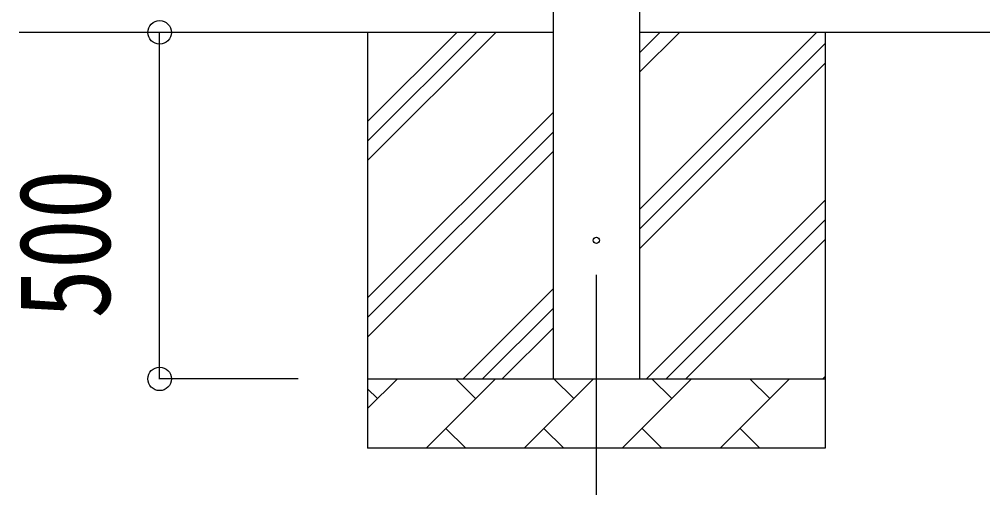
# Model space of a CAD drawing. Units: millimetres, scale not verified. Extents: x -16820 to 16820, y -11880 to 11880.
# Drawn here: x -14140 to -12750, y -8023 to -7337 of the extents above; entities that cross this region are included whole.
import ezdxf
from ezdxf.enums import TextEntityAlignment as Align

# ---------------------------------------------------------------- set-up
doc = ezdxf.new("R2010")
doc.units = ezdxf.units.MM
doc.header["$LTSCALE"] = 50
for name, color, linetype in [('0-3_YKK_12', 2, 'Continuous'), ('0-4_YKK_13', 4, 'Continuous'), ('0-5_YKK_A1', 4, 'Continuous'), ('0-6_YKK_D', 6, 'Continuous')]:
    doc.layers.add(name, color=color, linetype=linetype)
doc.styles.add('ＭＳ ゴシック', font='')
doc.styles.get('ＭＳ ゴシック').set_extended_font_data('MS Gothic')

msp = doc.modelspace()

# ---------------------------------------------------------------- linework, layer by layer
at = {"layer": '0-3_YKK_12'}
msp.add_line((-13307.42, -8023.19), (-13307.42, -7706), dxfattribs=at)
at = {"layer": '0-4_YKK_13'}
msp.add_circle((-13307.42, -7656), 4.5, dxfattribs=at)
at = {"layer": '0-5_YKK_A1'}
for p, q in [((-13369.92, -5056), (-13369.92, -7856)), ((-13244.92, -7856), (-13244.92, -5056)), ((-13369.92, -7356), (-14139.92, -7356)), ((-13637.42, -7356), (-13637.42, -7956)), ((-13637.42, -7541.05), (-13452.37, -7356)), ((-13637.42, -7512.77), (-13480.65, -7356)), ((-13637.42, -7484.48), (-13508.94, -7356)), ((-8033.42, -7356), (-13244.92, -7356)), ((-13244.92, -7611.1), (-12989.82, -7356)), ((-13244.92, -7413.11), (-13187.81, -7356)), ((-13244.92, -7384.82), (-13216.1, -7356)), ((-12977.42, -7356), (-12977.42, -7956)), ((-13244.92, -7639.38), (-12977.42, -7371.88)), ((-13244.92, -7667.67), (-12977.42, -7400.17)), ((-13637.42, -7739.04), (-13369.92, -7471.54)), ((-13637.42, -7767.32), (-13369.92, -7499.82)), ((-13637.42, -7795.61), (-13369.92, -7528.11)), ((-13235.26, -7856), (-12977.42, -7598.16)), ((-13206.98, -7856), (-12977.42, -7626.44)), ((-13178.69, -7856), (-12977.42, -7654.73)), ((-13499.82, -7856), (-13369.92, -7726.1)), ((-13471.54, -7856), (-13369.92, -7754.38)), ((-13443.25, -7856), (-13369.92, -7782.67)), ((-13637.42, -7856), (-12977.42, -7856)), ((-13637.42, -7898.89), (-13594.53, -7856)), ((-13553.11, -7956), (-13453.11, -7856)), ((-13481.66, -7884.55), (-13510.21, -7856)), ((-13411.68, -7956), (-13311.68, -7856)), ((-13340.24, -7884.55), (-13368.79, -7856)), ((-13270.26, -7956), (-13170.26, -7856)), ((-13198.82, -7884.55), (-13227.37, -7856)), ((-13128.84, -7956), (-13028.84, -7856)), ((-13057.4, -7884.55), (-13085.95, -7856)), ((-12980.71, -7856), (-12977.42, -7852.72)), ((-13623.08, -7884.55), (-13637.42, -7870.21)), ((-13524.55, -7927.45), (-13496, -7956)), ((-13383.13, -7927.45), (-13354.58, -7956)), ((-13241.71, -7927.45), (-13213.16, -7956)), ((-13100.29, -7927.45), (-13071.74, -7956)), ((-12977.42, -7956), (-13637.42, -7956))]:
    msp.add_line(p, q, dxfattribs=at)
at = {"layer": '0-6_YKK_D'}
for p, q in [((-13937.42, -7856), (-13937.42, -7356)), ((-13737.42, -7856), (-13938.42, -7856))]:
    msp.add_line(p, q, dxfattribs=at)
for centre in [(-13937.42, -7356), (-13937.42, -7856)]:
    msp.add_circle(centre, 17, dxfattribs=at)

# ---------------------------------------------------------------- texts
at = {"layer": '0-6_YKK_D', "style": 'ＭＳ ゴシック', "width": 0.8}
msp.add_text('500', height=132, rotation=90, dxfattribs=at).set_placement((-13969.42, -7769.2), align=Align.BOTTOM_LEFT)

doc.saveas('drawing.dxf')
